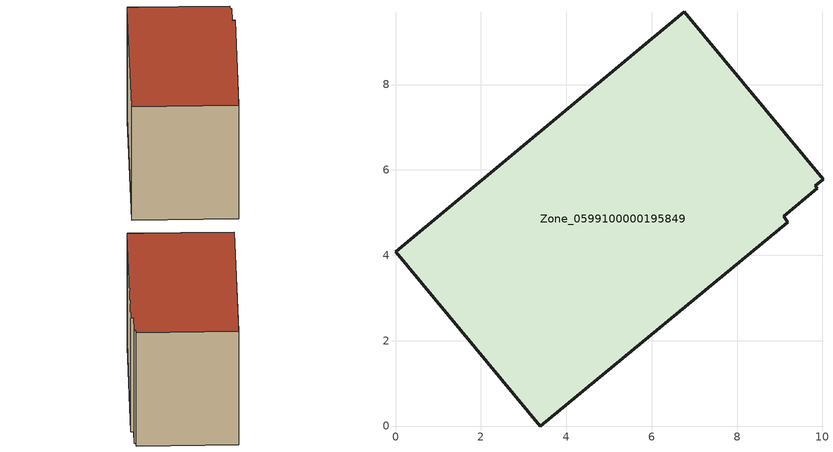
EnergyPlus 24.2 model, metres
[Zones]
Zone_0599100000195849
 floor ground (C_G): 9.83,5.63 9.88,5.57 9.1,4.91 9.19,4.78 3.39,0 0,4.08 6.77,9.7 10.01,5.78 z0
 wall outside (C_F): 3.39,0 9.19,4.78 9.1,4.91 9.88,5.57 9.83,5.63 10.01,5.78 6.77,9.7 0,4.08 3.39,0 z0:6.79
 roof outside (C_R): 9.88,5.57 9.83,5.63 10.01,5.78 6.77,9.7 0,4.08 3.39,0 9.19,4.78 9.1,4.91 z6.79
[BUILDING]
Pand.0599100000195849: North Axis=0; Terrain=City; Loads Convergence Tolerance Value=0.04; Temperature Convergence Tolerance Value=0.4; Solar Distribution=FullExterior; Maximum Number of Warmup Days=25; Minimum Number of Warmup Days=1
[Site:Location]
Rotterdam.The.Hague.AP_ZH_NLD Design_Conditions: Latitude=51.96; Longitude=4.45; Time Zone=1; Elevation=-4.5
[SITE:GROUNDTEMPERATURE:BUILDINGSURFACE]
18, 18, 18, 18, 18, 18, 18, 18, 18, 18, 18, 18
[MATERIAL] Thermal Absorptance=0.9; Solar Absorptance=0.7; Visible Absorptance=0.7
Name | Roughness | Thickness | Conductivity | Density | Specific Heat
G.TC.1946 | MediumSmooth | 0.15 | 1 | 540 | 1210
F.TC.1946 | Rough | 0.3 | 0.857143 | 1920 | 840
R.TC.1946 | MediumRough | 0.2 | 0.909091 | 1500 | 1000
[CONSTRUCTION]
C_G: G.TC.1946
C_F: F.TC.1946
C_R: R.TC.1946
[ZONE]
Zone_0599100000195849: Type=1; Multiplier=1; Ceiling Height=Autocalculate; Volume=Autocalculate; Floor Area=autocalculate; Part of Total Floor Area=Yes
[ZONEINFILTRATION:DESIGNFLOWRATE]
Infil_Zone_0599100000195849: Zone or ZoneList or Space or SpaceList=Zone_0599100000195849; Schedule=AlwaysOn; Design Flow Rate Calculation Method=Flow/Area; Flow Rate per Floor Area=0.003; Constant Term Coefficient=1; Temperature Term Coefficient=0; Velocity Term Coefficient=0; Velocity Squared Term Coefficient=0
[HVACTEMPLATE:ZONE:IDEALLOADSAIRSYSTEM]
Zone_0599100000195849: Maximum Heating Supply Air Temperature=50; Minimum Cooling Supply Air Temperature=13; Maximum Heating Supply Air Humidity Ratio=0.0156; Minimum Cooling Supply Air Humidity Ratio=0.0077; Heating Limit=NoLimit; Cooling Limit=NoLimit; Dehumidification Control Type=ConstantSensibleHeatRatio; Cooling Sensible Heat Ratio=0.7; Dehumidification Setpoint=60; Humidification Control Type=None; Humidification Setpoint=30; Outdoor Air Method=None; Outdoor Air Flow Rate per Person=0.00944; Outdoor Air Flow Rate per Zone Floor Area=0; Outdoor Air Flow Rate per Zone=0; Demand Controlled Ventilation Type=None; Outdoor Air Economizer Type=NoEconomizer; Heat Recovery Type=None; Sensible Heat Recovery Effectiveness=0.7; Latent Heat Recovery Effectiveness=0.65
[ZONECONTROL:THERMOSTAT]
ThermostatControl_Zone_0599100000195849: Zone or ZoneList=Zone_0599100000195849; Control Type Schedule=DualSetpointControlType; Control 1=Thermostat_Zone_0599100000195849; Temperature Difference Between Cutout And Setpoint=0
[THERMOSTATSETPOINT:DUALSETPOINT]
Thermostat_Zone_0599100000195849: Heating Setpoint Temperature Schedule=HeatingSetpoint_Zone_0599100000195849; Cooling Setpoint Temperature Schedule=CoolingSetpoint_Zone_0599100000195849
[SCHEDULE:COMPACT]
HeatingSetpoint_Zone_0599100000195849: Through: 12/31, For: AllDays, Until: 24:00, 21
CoolingSetpoint_Zone_0599100000195849: Through: 12/31, For: AllDays, Until: 24:00, 24
DualSetpointControlType: Through: 12/31, For: AllDays, Until: 24:00, 4
AlwaysOn: Through: 12/31, For: AllDays, Until: 24:00, 1
